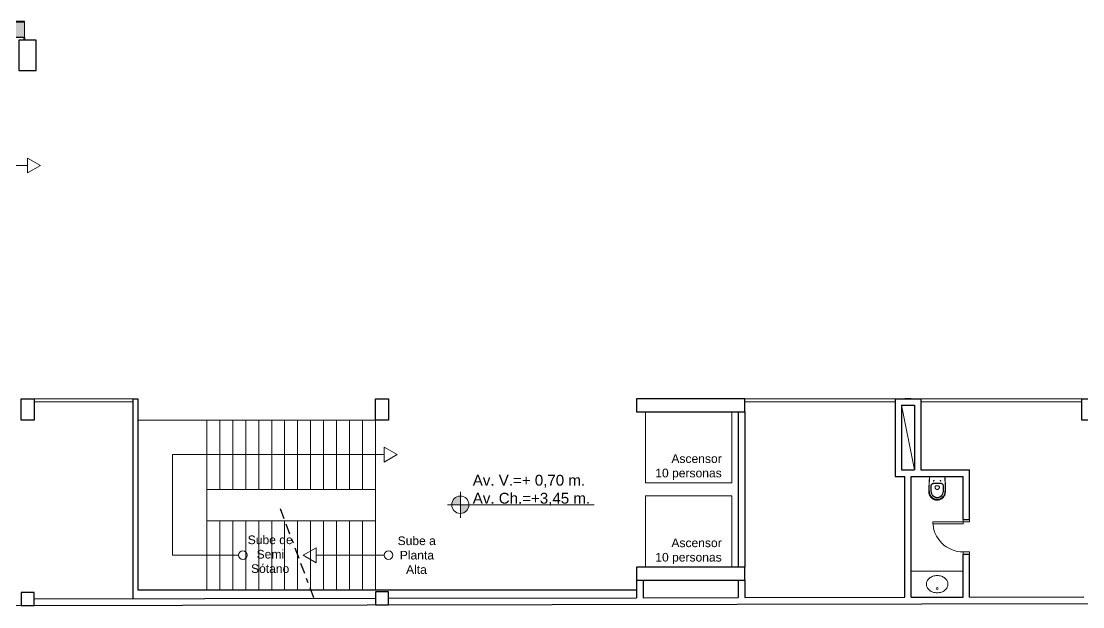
# Model space of a CAD drawing. Header units: millimetres. Extents: x 3075.9 to 3157.7, y 1648.7 to 1706.1.
# Drawn here: x 3110.39 to 3134.97, y 1648.73 to 1662.28 of the extents above; entities that cross this region are included whole.
import ezdxf

# ---------------------------------------------------------------- set-up
doc = ezdxf.new("R2010")
doc.units = ezdxf.units.MM
doc.linetypes.add('MORSE_G2', pattern=[0.875, 0.25, -0.125, 0.25, -0.125, 0, -0.125])
doc.linetypes.add('STYLE_10', pattern=[5.9375, 3.75, -0.277785, 0.69443, -0.277785, 0.625, -0.3125])
doc.layers.add('-h gondolas', color=7, linetype='Continuous', true_color=0xbfbdbb)
for name, color, linetype, lineweight in [('Carpinteria de aluminio', 4, 'Continuous', 5), ('Carpinteria de madera', 5, 'Continuous', 5), ('Estructura HoAo', 7, 'Continuous', 30), ('Gondolas Hiper', 30, 'Continuous', 0), ('Línea de Piso', 7, 'Continuous', 0), ('Muebles fijos', 250, 'Continuous', 5), ('Muros de ladrillo', 6, 'Continuous', 30), ('None', 7, 'Continuous', 5), ('Piso', 250, 'Continuous', 0), ('Rampas y gradas', 3, 'Continuous', 0), ('Símbolos', 7, 'Continuous', 0)]:
    doc.layers.add(name, color=color, linetype=linetype, lineweight=lineweight)
doc.styles.add('Century Gothic', font='GOTHIC.TTF')
doc.styles.get("Standard").update_dxf_attribs({"font": 'arial.ttf'})

# ---------------------------------------------------------------- blocks, each defined once
blk = doc.blocks.new('gondola 1.30')
at = {"layer": '-h gondolas'}
h = blk.add_hatch(color=256, dxfattribs=at)
h.dxf.hatch_style = 1
h.paths.add_polyline_path([(7568.851, 4757.471), (7568.851, 4757.851), (7567.551, 4757.851), (7567.551, 4757.471)])
h.paths.add_polyline_path([(7568.866, 4757.851), (7568.836, 4757.851), (7568.836, 4757.911), (7568.866, 4757.911)])
h.paths.add_polyline_path([(7567.566, 4757.851), (7567.536, 4757.851), (7567.536, 4757.911), (7567.566, 4757.911)])
blk.add_line((7567.551, 4757.841), (7567.551, 4757.491))
at = {"linetype": 'Continuous', "lineweight": 0}
blk.add_line((7568.851, 4757.491), (7567.551, 4757.491), dxfattribs=at)
at = {"linetype": 'Continuous', "lineweight": 0, "flags": 128}
for points in [[(7567.566, 4757.851), (7567.536, 4757.851), (7567.536, 4757.911), (7567.566, 4757.911)], [(7568.866, 4757.851), (7568.836, 4757.851), (7568.836, 4757.911), (7568.866, 4757.911)]]:
    blk.add_lwpolyline(points, close=True, dxfattribs=at)
blk.add_lwpolyline([(7568.851, 4757.851), (7568.851, 4757.841), (7567.551, 4757.841)], dxfattribs=at)
at = {"linetype": 'Continuous', "lineweight": 0}
blk.add_lwpolyline([(7568.851, 4757.471), (7568.851, 4757.851), (7567.551, 4757.851), (7567.551, 4757.471)], close=True, dxfattribs=at)
at = {"layer": 'Gondolas Hiper', "linetype": 'Continuous', "lineweight": 0, "insert": (7567.803, 4757.623), "char_height": 0.075, "attachment_point": 3, "rotation": 180, "line_spacing_factor": 1.031632, "style": 'Century Gothic'}
blk.add_mtext('{\\fArial|b0|i0|c0|p34;\\C7;STo 1300 x 350}', dxfattribs=at)
blk = doc.blocks.new('INOD-S-TANQUE')
at = {"layer": 'None', "color": 7, "linetype": 'STYLE_10', "lineweight": 5}
for p, q in [((-0.251, 0.05), (-0.236, 0.05)), ((0, 0.178), (0, -0.178)), ((-0.251, -0.05), (-0.236, -0.05))]:
    blk.add_line(p, q, dxfattribs=at)
at = {"layer": 'None', "color": 7, "linetype": 'STYLE_10', "lineweight": 5, "flags": 128}
blk.add_lwpolyline([(0, 0.178), (-0.136, 0.187), (-0.253, 0.195), (-0.33, 0.194), (-0.33, 0.194, 0.441008), (-0.549, 0), (-0.549, 0), (-0.549, 0, 0.354691), (-0.398, -0.186), (-0.398, -0.186, -0.01876), (-0.33, -0.194), (-0.253, -0.195), (-0.176, -0.19), (-0.096, -0.184), (-0.048, -0.181), (0, -0.178)], format="xyb", dxfattribs=at)
at = {"layer": 'None', "color": 7, "linetype": 'STYLE_10', "lineweight": 5}
for centre in [(-0.1, 0.08), (-0.1, -0.08)]:
    blk.add_circle(centre, 0.008, dxfattribs=at)
for centre, radius, start, end in [((-0.352, 0), 0.178, 102.2903, 180), ((-0.352, 0), 0.178, 180, 257.7097), ((-0.352, 0), 0.14, 102.29, 180), ((-0.352, 0), 0.14, 180, 257.7102), ((-0.352, 0), 0.135, 102.2871, 180), ((-0.352, 0), 0.135, 180, 257.7131), ((-0.295, -0.266), 0.45, 91.5344, 102.2891), ((-0.295, -0.266), 0.412, 91.5341, 102.2887), ((-0.295, -0.266), 0.407, 91.5347, 102.2896), ((-0.258, -1.115), 1.3, 89.1057, 92.1231), ((-0.258, -1.115), 1.262, 89.1056, 92.123), ((-0.258, -1.115), 1.257, 89.1057, 92.1232), ((-0.251, 0), 0.05, 90, 270), ((-0.335, -5.314), 5.462, 88.8163, 88.9884), ((-0.335, -5.314), 5.457, 88.8163, 88.9884), ((-0.335, -5.314), 5.5, 87.3915, 88.9884), ((-0.236, 0.035), 0.015, 7.0445, 90), ((-0.224, 0.082), 0.065, 3.2546, 88.8186), ((-0.224, 0.082), 0.06, 3.2582, 88.8157), ((-0.519, 0), 0.3, 352.9463, 7.0537), ((-1.656, 0), 1.495, 356.7421, 3.2579), ((-1.656, 0), 1.5, 356.7423, 3.2577), ((-0.709, -14.807), 15, 87.2953, 87.6147), ((-0.295, 0.266), 0.45, 257.7109, 268.4656), ((-0.295, 0.266), 0.412, 257.7112, 268.4659), ((-0.295, 0.266), 0.407, 257.7105, 268.4653), ((-0.258, 1.115), 1.3, 267.8769, 270.8943), ((-0.258, 1.115), 1.257, 267.8768, 270.8943), ((-0.258, 1.115), 1.262, 267.877, 270.8944), ((-0.335, 5.314), 5.457, 271.0116, 271.1837), ((-0.335, 5.314), 5.462, 271.0116, 271.1837), ((-0.335, 5.314), 5.5, 271.0116, 272.6085), ((-0.236, -0.035), 0.015, 270, 352.9541), ((-0.224, -0.082), 0.065, 271.1812, 356.7449), ((-0.224, -0.082), 0.06, 271.1841, 356.7421), ((-0.709, 14.807), 15, 272.3853, 272.7047)]:
    blk.add_arc(centre, radius, start, end, dxfattribs=at)
blk = doc.blocks.new('ART_LAV')
at = {"layer": 'None', "color": 7, "linetype": 'Continuous', "lineweight": 5, "flags": 128}
blk.add_lwpolyline([(0.05, 0, 0.080187), (0.066, -0.098, 0.088928), (0.109, -0.177), (0.109, -0.177, 0.104946), (0.176, -0.232), (0.176, -0.232, 0.120016), (0.25, -0.25, 0.12001), (0.324, -0.232), (0.324, -0.232, 0.104946), (0.391, -0.177), (0.391, -0.177, 0.088974), (0.434, -0.098), (0.434, -0.098, 0.080137), (0.45, 0), (0.45, 0), (0.45, 0, 0.080137), (0.434, 0.098), (0.434, 0.098, 0.088978), (0.391, 0.177), (0.391, 0.177, 0.104946), (0.324, 0.232), (0.324, 0.232, 0.120016), (0.25, 0.25, 0.12001), (0.176, 0.232), (0.176, 0.232, 0.104946), (0.109, 0.177), (0.109, 0.177, 0.088937), (0.066, 0.098, 0.080182), (0.05, 0)], format="xyb", close=True, dxfattribs=at)
at = {"layer": 'None', "color": 7, "linetype": 'Continuous', "lineweight": 5}
blk.add_circle((0.15, 0), 0.025, dxfattribs=at)

msp = doc.modelspace()

# ---------------------------------------------------------------- hatches: boundary and pattern name
at = {"layer": 'Símbolos'}
h = msp.add_hatch(color=7, dxfattribs=at)
h.dxf.hatch_style = 1
h.paths.add_polyline_path([(3120.56, 1651.288, 0.414214), (3120.36, 1651.088), (3120.56, 1651.088)])
h.paths.add_polyline_path([(3120.56, 1650.888, 0.414214), (3120.76, 1651.088), (3120.56, 1651.088)])

# ---------------------------------------------------------------- linework, layer by layer
at = {"lineweight": 0}
msp.add_line((3130.773, 1653.393), (3131.073, 1651.893), dxfattribs=at)
at = {"layer": 'Carpinteria de aluminio'}
for p, q in [((3110.693, 1653.543), (3112.979, 1653.543)), ((3127.143, 1653.543), (3130.848, 1653.543)), ((3130.998, 1653.543), (3134.943, 1653.543)), ((3110.693, 1653.468), (3112.979, 1653.468)), ((3127.143, 1653.468), (3130.623, 1653.468)), ((3131.223, 1653.468), (3134.943, 1653.468))]:
    msp.add_line(p, q, dxfattribs=at)
at = {"layer": 'Carpinteria de madera'}
for points in [[(3131.498, 1650.695), (3131.498, 1650.645), (3132.198, 1650.645), (3132.198, 1650.695)], [(3132.198, 1650.745), (3132.198, 1650.695), (3132.348, 1650.695), (3132.348, 1650.745)], [(3132.198, 1649.995), (3132.198, 1649.945), (3132.348, 1649.945), (3132.348, 1649.995)]]:
    msp.add_lwpolyline(points, close=True, dxfattribs=at)
msp.add_arc((3132.198, 1650.695), 0.7, 180, 270, dxfattribs=at)
at = {"layer": 'Estructura HoAo'}
for points in [[(3110.343, 1661.843), (3110.343, 1661.143), (3110.743, 1661.143), (3110.743, 1661.843)], [(3110.393, 1653.543), (3110.693, 1653.543), (3110.693, 1653.043), (3110.393, 1653.043)], [(3118.593, 1653.543), (3118.893, 1653.543), (3118.893, 1653.043), (3118.593, 1653.043)], [(3127.143, 1653.543), (3124.641, 1653.543), (3124.641, 1653.243), (3127.143, 1653.243)], [(3135.343, 1653.543), (3135.343, 1653.043), (3134.943, 1653.043), (3134.943, 1653.543)], [(3127.143, 1649.643), (3124.641, 1649.643), (3124.641, 1649.343), (3127.143, 1649.343)], [(3110.393, 1649.059), (3110.393, 1648.759), (3110.693, 1648.759), (3110.693, 1649.059)], [(3118.593, 1649.074), (3118.593, 1648.774), (3118.893, 1648.774), (3118.893, 1649.074)]]:
    msp.add_lwpolyline(points, close=True, dxfattribs=at)
at = {"layer": 'Línea de Piso'}
for points in [[(3124.843, 1651.593), (3124.843, 1653.243), (3126.843, 1653.243), (3126.843, 1651.593)], [(3124.843, 1649.643), (3124.843, 1651.293), (3126.843, 1651.293), (3126.843, 1649.643)]]:
    msp.add_lwpolyline(points, close=True, dxfattribs=at)
at = {"layer": 'Muebles fijos'}
msp.add_line((3132.198, 1649.549), (3130.998, 1649.549), dxfattribs=at)
at = {"layer": 'Muros de ladrillo'}
for p, q in [((3112.979, 1653.543), (3112.979, 1648.914)), ((3112.979, 1653.543), (3113.093, 1653.543)), ((3113.093, 1653.543), (3113.093, 1649.119)), ((3130.623, 1653.543), (3130.623, 1651.743)), ((3130.623, 1653.543), (3131.223, 1653.543)), ((3130.998, 1653.543), (3130.848, 1653.543)), ((3131.223, 1653.543), (3131.223, 1651.893)), ((3130.773, 1653.393), (3130.773, 1651.893)), ((3130.773, 1653.393), (3131.073, 1653.393)), ((3131.073, 1653.393), (3131.073, 1651.893)), ((3126.993, 1653.243), (3126.993, 1649.643)), ((3127.143, 1653.243), (3127.143, 1649.643)), ((3130.773, 1651.893), (3131.073, 1651.893)), ((3131.223, 1651.893), (3132.348, 1651.893)), ((3132.348, 1650.745), (3132.348, 1651.893)), ((3130.623, 1651.743), (3130.848, 1651.743)), ((3130.848, 1648.946), (3130.848, 1651.743)), ((3130.998, 1648.947), (3130.998, 1651.743)), ((3130.998, 1651.743), (3132.198, 1651.743)), ((3132.198, 1650.745), (3132.198, 1651.743)), ((3132.198, 1650.745), (3132.348, 1650.745)), ((3132.198, 1648.947), (3132.198, 1649.945)), ((3132.198, 1649.945), (3132.348, 1649.945)), ((3132.348, 1648.947), (3132.348, 1649.945)), ((3113.093, 1649.119), (3124.641, 1649.119)), ((3124.641, 1649.343), (3124.641, 1648.935)), ((3124.791, 1649.343), (3124.791, 1648.935)), ((3126.993, 1649.343), (3126.993, 1648.939)), ((3127.143, 1649.343), (3127.143, 1648.94)), ((3110.693, 1648.909), (3118.593, 1648.924)), ((3118.893, 1648.924), (3124.641, 1648.935)), ((3118.893, 1648.924), (3118.898, 1648.924)), ((3124.791, 1648.935), (3126.993, 1648.939)), ((3127.143, 1648.94), (3130.848, 1648.946)), ((3130.998, 1648.947), (3132.198, 1648.949)), ((3132.348, 1648.949), (3134.993, 1648.954)), ((3092.648, 1648.726), (3143.148, 1648.819))]:
    msp.add_line(p, q, dxfattribs=at)
at = {"layer": 'Piso'}
msp.add_line((3118.593, 1653.043), (3113.093, 1653.043), dxfattribs=at)
at = {"layer": 'Rampas y gradas'}
for p, q in [((3113.093, 1649.119), (3113.093, 1653.043)), ((3114.693, 1650.719), (3114.693, 1653.043)), ((3114.993, 1653.043), (3114.993, 1651.443)), ((3115.293, 1653.043), (3115.293, 1651.443)), ((3115.593, 1653.043), (3115.593, 1651.443)), ((3115.893, 1653.043), (3115.893, 1651.443)), ((3116.193, 1653.043), (3116.193, 1651.443)), ((3116.493, 1653.043), (3116.493, 1651.443)), ((3116.793, 1653.043), (3116.793, 1651.443)), ((3117.093, 1653.043), (3117.093, 1651.443)), ((3117.393, 1653.043), (3117.393, 1651.443)), ((3117.693, 1653.043), (3117.693, 1651.443)), ((3117.993, 1653.043), (3117.993, 1651.443)), ((3118.293, 1653.043), (3118.293, 1651.443)), ((3118.593, 1653.043), (3118.593, 1649.119)), ((3114.693, 1651.443), (3118.593, 1651.443)), ((3114.693, 1650.719), (3118.593, 1650.719)), ((3114.693, 1650.719), (3114.693, 1649.119)), ((3114.993, 1650.719), (3114.993, 1649.119)), ((3115.293, 1650.719), (3115.293, 1649.119)), ((3115.593, 1650.719), (3115.593, 1649.119)), ((3115.893, 1650.719), (3115.893, 1649.119)), ((3116.193, 1650.719), (3116.193, 1649.119)), ((3116.493, 1650.719), (3116.493, 1649.119)), ((3116.793, 1650.719), (3116.793, 1649.119)), ((3117.093, 1650.719), (3117.093, 1649.119)), ((3117.393, 1650.719), (3117.393, 1649.119)), ((3117.693, 1650.719), (3117.693, 1649.119)), ((3117.993, 1650.719), (3117.993, 1649.119)), ((3118.293, 1650.719), (3118.293, 1649.119))]:
    msp.add_line(p, q, dxfattribs=at)
at = {"layer": 'Símbolos'}
for p, q in [((3110.543, 1658.943), (3095.118, 1658.943)), ((3118.796, 1652.248), (3113.893, 1652.248)), ((3113.893, 1649.919), (3113.893, 1652.248)), ((3120.56, 1651.388), (3120.56, 1650.788)), ((3120.26, 1651.088), (3123.66, 1651.088)), ((3115.423, 1649.919), (3113.893, 1649.919)), ((3118.796, 1649.919), (3117.222, 1649.919))]:
    msp.add_line(p, q, dxfattribs=at)
at = {"layer": 'Símbolos', "linetype": 'MORSE_G2', "lineweight": 30}
msp.add_line((3116.388, 1651), (3117.198, 1648.838), dxfattribs=at)
at = {"layer": 'Símbolos'}
for points in [[(3110.843, 1658.943), (3110.543, 1659.116), (3110.543, 1658.77)], [(3119.096, 1652.248), (3118.796, 1652.421), (3118.796, 1652.075)], [(3116.922, 1649.919), (3117.222, 1649.746), (3117.222, 1650.092)]]:
    msp.add_lwpolyline(points, close=True, dxfattribs=at)
for centre, radius in [((3120.56, 1651.088), 0.2), ((3115.523, 1649.919), 0.1), ((3118.896, 1649.919), 0.1)]:
    msp.add_circle(centre, radius, dxfattribs=at)

# ---------------------------------------------------------------- block references
at = {"layer": 'Gondolas Hiper', "linetype": 'Continuous', "lineweight": 0, "xscale": -1, "rotation": 180}
msp.add_blockref('gondola 1.30', (-4458.384, 6419.754), dxfattribs=at)
at = {"layer": 'None', "color": 7, "rotation": 90}
msp.add_blockref('INOD-S-TANQUE', (3131.598, 1651.743), dxfattribs=at)
at = {"layer": 'None', "color": 7, "xscale": -1, "rotation": 270}
msp.add_blockref('ART_LAV', (3131.598, 1648.999), dxfattribs=at)

# ---------------------------------------------------------------- texts
at = {"layer": 'Símbolos'}
for s, width, insert, char_height, attachment_point in [('Ascensor 10 personas', 1.53395, (3126.61, 1652.256), 0.2, 3), ('Av. V.=+ 0,70 m.\\PAv. Ch.=+3,45 m.', 3.12896, (3120.847, 1651.781), 0.25, 1), ('\\pi0.039497;Sube de \\P\\pi0.24536;Semi \\P\\pi0.11658;Sótano', 1.09577, (3115.598, 1650.376), 0.2, 1), ('\\pi0.11733;Sube a \\P\\pi0.16849;Planta \\P\\pi0.3131;Alta', 1.09577, (3118.99, 1650.354), 0.2, 1), ('Ascensor 10 personas', 1.53395, (3126.61, 1650.306), 0.2, 3)]:
    msp.add_mtext_dynamic_manual_height_columns(s, width=width, gutter_width=12.5, heights=[0], dxfattribs=dict(at, insert=insert, char_height=char_height, attachment_point=attachment_point))

doc.saveas('drawing.dxf')
